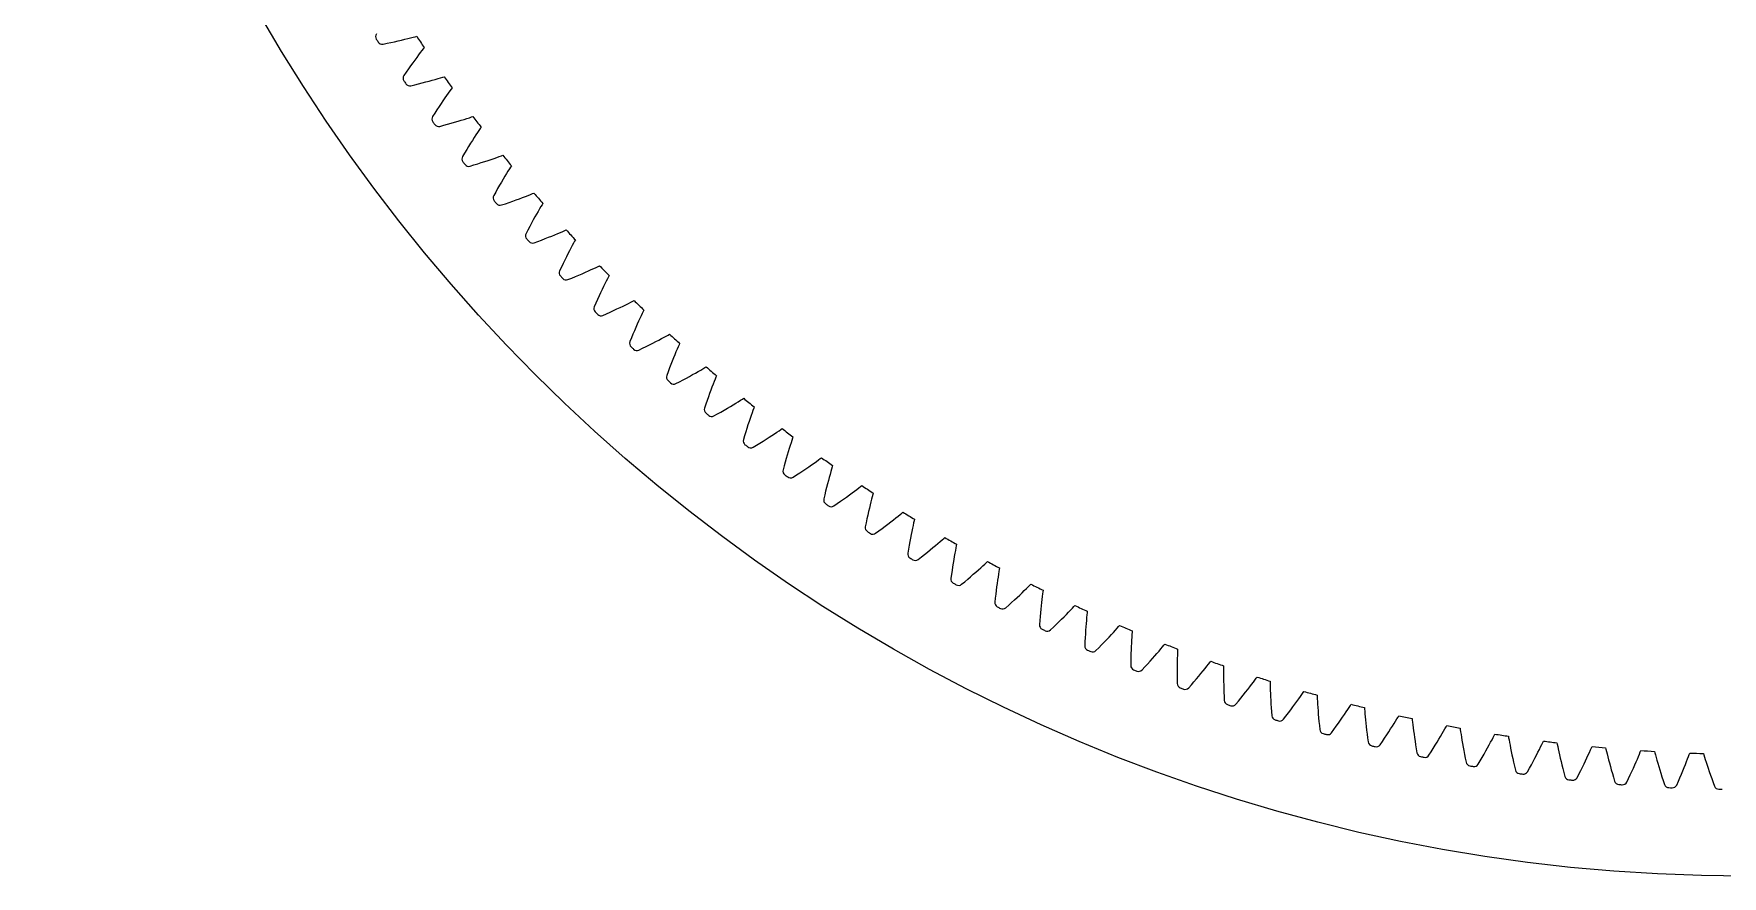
# Model space of a CAD drawing. Header units: millimetres. Extents: x -109 to 109, y -109 to 109.
# Drawn here: x -108.8 to -1.5, y -108.8 to -55.3 of the extents above; entities that cross this region are included whole.
import ezdxf

# ---------------------------------------------------------------- set-up
doc = ezdxf.new("R2010")
doc.units = ezdxf.units.MM

msp = doc.modelspace()

# ---------------------------------------------------------------- linework, layer by layer
at = {"layer": 'fixed_ring'}
for p, q in [((-86.071244, -55.821551), (-85.835709, -55.770318)), ((-85.835709, -55.770318), (-85.609681, -55.719593)), ((-85.609681, -55.719593), (-85.393928, -55.669719)), ((-85.393928, -55.669719), (-85.189444, -55.621109)), ((-85.189444, -55.621109), (-84.997574, -55.574284)), ((-84.997574, -55.574284), (-84.820251, -55.529944)), ((-84.820251, -55.529944), (-84.660538, -55.489113)), ((-84.660538, -55.489113), (-84.524231, -55.453584)), ((-84.524231, -55.453584), (-84.431209, -55.428972)), ((-86.568176, -55.924912), (-86.315672, -55.873003)), ((-86.315672, -55.873003), (-86.071244, -55.821551)), ((-84.427428, -56.771107), (-84.551898, -56.940469)), ((-84.309519, -56.612664), (-84.427428, -56.771107)), ((-84.199568, -56.46665), (-84.309519, -56.612664)), ((-84.099712, -56.335484), (-84.199568, -56.46665)), ((-84.013863, -56.223807), (-84.099712, -56.335484)), ((-83.954938, -56.147737), (-84.013863, -56.223807)), ((-85.098387, -57.710071), (-85.244612, -57.922371)), ((-84.955729, -57.505031), (-85.098387, -57.710071)), ((-84.81674, -57.308096), (-84.955729, -57.505031)), ((-84.681925, -57.119717), (-84.81674, -57.308096)), ((-84.551898, -56.940469), (-84.681925, -57.119717)), ((-84.804908, -58.56426), (-84.554122, -58.5046)), ((-84.554122, -58.5046), (-84.311394, -58.445645)), ((-84.311394, -58.445645), (-84.077549, -58.387183)), ((-84.077549, -58.387183), (-83.85319, -58.329522)), ((-83.85319, -58.329522), (-83.639075, -58.273027)), ((-83.639075, -58.273027), (-83.436185, -58.218142)), ((-83.436185, -58.218142), (-83.245848, -58.165432)), ((-83.245848, -58.165432), (-83.069975, -58.115652)), ((-83.069975, -58.115652), (-82.911594, -58.069922)), ((-82.911594, -58.069922), (-82.776446, -58.030212)), ((-82.776446, -58.030212), (-82.684227, -58.002747)), ((-82.324971, -58.89862), (-82.42074, -59.0328)), ((-82.242601, -58.784353), (-82.324971, -58.89862)), ((-82.186047, -58.706504), (-82.242601, -58.784353)), ((-83.011707, -59.892853), (-83.144566, -60.093975)), ((-82.882757, -59.700412), (-83.011707, -59.892853)), ((-82.758312, -59.517244), (-82.882757, -59.700412)), ((-82.639116, -59.344129), (-82.758312, -59.517244)), ((-82.526142, -59.182131), (-82.639116, -59.344129)), ((-82.42074, -59.0328), (-82.526142, -59.182131)), ((-83.280841, -60.30331), (-83.420459, -60.520012)), ((-83.144566, -60.093975), (-83.280841, -60.30331)), ((-82.961197, -61.148056), (-82.712367, -61.080702)), ((-82.712367, -61.080702), (-82.47157, -61.0143)), ((-82.47157, -61.0143), (-82.239636, -60.948664)), ((-82.239636, -60.948664), (-82.017159, -60.884121)), ((-82.017159, -60.884121), (-81.804886, -60.82106)), ((-81.804886, -60.82106), (-81.603782, -60.759953)), ((-81.603782, -60.759953), (-81.415159, -60.701406)), ((-81.415159, -60.701406), (-81.240902, -60.646233)), ((-81.240902, -60.646233), (-81.084004, -60.595648)), ((-81.084004, -60.595648), (-80.950143, -60.551795)), ((-80.950143, -60.551795), (-80.858813, -60.521503)), ((-80.886224, -62.037564), (-81.00497, -62.224476)), ((-80.772416, -61.86086), (-80.886224, -62.037564)), ((-80.664484, -61.695459), (-80.772416, -61.86086)), ((-80.563731, -61.542953), (-80.664484, -61.695459)), ((-80.472139, -61.405888), (-80.563731, -61.542953)), ((-80.393328, -61.289138), (-80.472139, -61.405888)), ((-80.339198, -61.209585), (-80.393328, -61.289138)), ((-81.384299, -62.839348), (-81.517177, -63.060247)), ((-81.254534, -62.625915), (-81.384299, -62.839348)), ((-81.127933, -62.420797), (-81.254534, -62.625915)), ((-81.00497, -62.224476), (-81.127933, -62.420797)), ((-79.893099, -63.3114), (-79.693973, -63.244129)), ((-79.693973, -63.244129), (-79.507242, -63.179801)), ((-79.507242, -63.179801), (-79.334766, -63.119288)), ((-79.334766, -63.119288), (-79.179501, -63.063895)), ((-79.179501, -63.063895), (-79.047054, -63.015941)), ((-79.047054, -63.015941), (-78.9567, -62.98285)), ((-81.038792, -63.67385), (-80.792154, -63.598864)), ((-80.792154, -63.598864), (-80.553516, -63.525079)), ((-80.553516, -63.525079), (-80.323714, -63.452332)), ((-80.323714, -63.452332), (-80.10333, -63.380968)), ((-80.10333, -63.380968), (-79.893099, -63.3114)), ((-78.829098, -64.318912), (-78.937411, -64.499036)), ((-78.726311, -64.150266), (-78.829098, -64.318912)), ((-78.630302, -63.994729), (-78.726311, -64.150266)), ((-78.542975, -63.854909), (-78.630302, -63.994729)), ((-78.467796, -63.735787), (-78.542975, -63.854909)), ((-78.416142, -63.654605), (-78.467796, -63.735787)), ((-79.410558, -65.315779), (-79.536571, -65.540665)), ((-79.287428, -65.098451), (-79.410558, -65.315779)), ((-79.167203, -64.889532), (-79.287428, -65.098451)), ((-79.050345, -64.689517), (-79.167203, -64.889532)), ((-78.937411, -64.499036), (-79.050345, -64.689517)), ((-77.199892, -65.472323), (-77.068984, -65.420313)), ((-77.068984, -65.420313), (-76.979692, -65.384455)), ((-79.039517, -66.139245), (-78.795305, -66.0567)), ((-78.795305, -66.0567), (-78.559053, -65.9756)), ((-78.559053, -65.9756), (-78.331599, -65.895811)), ((-78.331599, -65.895811), (-78.113518, -65.817695)), ((-78.113518, -65.817695), (-77.905529, -65.741685)), ((-77.905529, -65.741685), (-77.708569, -65.668314)), ((-77.708569, -65.668314), (-77.523907, -65.598266)), ((-77.523907, -65.598266), (-77.353377, -65.532471)), ((-77.353377, -65.532471), (-77.199892, -65.472323)), ((-76.622288, -66.385802), (-76.713462, -66.544222)), ((-76.539308, -66.243359), (-76.622288, -66.385802)), ((-76.467833, -66.121979), (-76.539308, -66.243359)), ((-76.418703, -66.039244), (-76.467833, -66.121979)), ((-77.245113, -67.509237), (-77.361492, -67.730253)), ((-77.131379, -67.296714), (-77.245113, -67.509237)), ((-77.020735, -67.093196), (-77.131379, -67.296714)), ((-76.913721, -66.899328), (-77.020735, -67.093196)), ((-76.811007, -66.715953), (-76.913721, -66.899328)), ((-76.713462, -66.544222), (-76.811007, -66.715953)), ((-77.361492, -67.730253), (-77.48052, -67.958913)), ((-76.965268, -68.541903), (-76.723714, -68.451877)), ((-76.723714, -68.451877), (-76.490071, -68.36354)), ((-76.490071, -68.36354), (-76.265183, -68.276784)), ((-76.265183, -68.276784), (-76.04961, -68.191989)), ((-76.04961, -68.191989), (-75.844061, -68.10961)), ((-75.844061, -68.10961), (-75.649454, -68.030209)), ((-75.649454, -68.030209), (-75.467037, -67.954507)), ((-75.467037, -67.954507), (-75.298614, -67.883492)), ((-75.298614, -67.883492), (-75.147053, -67.818646)), ((-75.147053, -67.818646), (-75.017809, -67.762629)), ((-75.017809, -67.762629), (-74.929664, -67.724039)), ((-74.463039, -68.568974), (-74.541593, -68.713905)), ((-74.395336, -68.44545), (-74.463039, -68.568974)), ((-74.348777, -68.361242), (-74.395336, -68.44545)), ((-75.022391, -69.640062), (-75.129526, -69.855986)), ((-74.918067, -69.433233), (-75.022391, -69.640062)), ((-74.817074, -69.236162), (-74.918067, -69.433233)), ((-74.720055, -69.049711), (-74.817074, -69.236162)), ((-74.627845, -68.875057), (-74.720055, -69.049711)), ((-74.541593, -68.713905), (-74.627845, -68.875057)), ((-75.239044, -70.080482), (-75.350974, -70.312699)), ((-75.129526, -69.855986), (-75.239044, -70.080482)), ((-74.818013, -70.879545), (-74.579346, -70.782122)), ((-74.579346, -70.782122), (-74.348534, -70.686633)), ((-74.348534, -70.686633), (-74.126424, -70.592992)), ((-74.126424, -70.592992), (-73.913565, -70.501599)), ((-73.913565, -70.501599), (-73.71065, -70.412929)), ((-73.71065, -70.412929), (-73.51858, -70.327573)), ((-73.51858, -70.327573), (-73.338581, -70.24629)), ((-73.338581, -70.24629), (-73.172425, -70.170121)), ((-73.172425, -70.170121), (-73.022933, -70.100639)), ((-73.022933, -70.100639), (-72.895476, -70.040668)), ((-72.895476, -70.040668), (-72.808561, -69.999382)), ((-72.25227, -70.703996), (-72.316137, -70.829547)), ((-72.208327, -70.618394), (-72.25227, -70.703996)), ((-72.744334, -71.707409), (-72.842239, -71.917352)), ((-72.649458, -71.50732), (-72.744334, -71.707409)), ((-72.558227, -71.31797), (-72.649458, -71.50732)), ((-72.471439, -71.14056), (-72.558227, -71.31797)), ((-72.39019, -70.976828), (-72.471439, -71.14056)), ((-72.316137, -70.829547), (-72.39019, -70.976828)), ((-73.045227, -72.364235), (-73.149953, -72.599789)), ((-72.942675, -72.136473), (-73.045227, -72.364235)), ((-72.842239, -71.917352), (-72.942675, -72.136473)), ((-72.364235, -73.045227), (-72.136473, -72.942675)), ((-72.136473, -72.942675), (-71.917352, -72.842239)), ((-71.917352, -72.842239), (-71.707409, -72.744334)), ((-71.707409, -72.744334), (-71.50732, -72.649458)), ((-71.50732, -72.649458), (-71.31797, -72.558227)), ((-71.31797, -72.558227), (-71.14056, -72.471439)), ((-71.14056, -72.471439), (-70.976828, -72.39019)), ((-70.976828, -72.39019), (-70.829547, -72.316137)), ((-70.829547, -72.316137), (-70.703996, -72.25227)), ((-70.703996, -72.25227), (-70.618394, -72.208327)), ((-70.040668, -72.895476), (-70.100639, -73.022933)), ((-69.999382, -72.808561), (-70.040668, -72.895476)), ((-72.599789, -73.149953), (-72.364235, -73.045227)), ((-70.501599, -73.913565), (-70.592992, -74.126424)), ((-70.412929, -73.71065), (-70.501599, -73.913565)), ((-70.327573, -73.51858), (-70.412929, -73.71065)), ((-70.24629, -73.338581), (-70.327573, -73.51858)), ((-70.170121, -73.172425), (-70.24629, -73.338581)), ((-70.100639, -73.022933), (-70.170121, -73.172425)), ((-70.782122, -74.579346), (-70.879545, -74.818013)), ((-70.686633, -74.348534), (-70.782122, -74.579346)), ((-70.592992, -74.126424), (-70.686633, -74.348534)), ((-69.855986, -75.129526), (-69.640062, -75.022391)), ((-69.640062, -75.022391), (-69.433233, -74.918067)), ((-69.433233, -74.918067), (-69.236162, -74.817074)), ((-69.236162, -74.817074), (-69.049711, -74.720055)), ((-69.049711, -74.720055), (-68.875057, -74.627845)), ((-68.875057, -74.627845), (-68.713905, -74.541593)), ((-68.713905, -74.541593), (-68.568974, -74.463039)), ((-68.568974, -74.463039), (-68.44545, -74.395336)), ((-68.44545, -74.395336), (-68.361242, -74.348777)), ((-67.762629, -75.017809), (-67.818646, -75.147053)), ((-67.724039, -74.929664), (-67.762629, -75.017809)), ((-70.312699, -75.350974), (-70.080482, -75.239044)), ((-70.080482, -75.239044), (-69.855986, -75.129526)), ((-68.191989, -76.04961), (-68.276784, -76.265183)), ((-68.10961, -75.844061), (-68.191989, -76.04961)), ((-68.030209, -75.649454), (-68.10961, -75.844061)), ((-67.954507, -75.467037), (-68.030209, -75.649454)), ((-67.883492, -75.298614), (-67.954507, -75.467037)), ((-67.818646, -75.147053), (-67.883492, -75.298614)), ((-68.451877, -76.723714), (-68.541903, -76.965268)), ((-68.36354, -76.490071), (-68.451877, -76.723714)), ((-68.276784, -76.265183), (-68.36354, -76.490071)), ((-67.509237, -77.245113), (-67.296714, -77.131379)), ((-67.296714, -77.131379), (-67.093196, -77.020735)), ((-67.093196, -77.020735), (-66.899328, -76.913721)), ((-66.899328, -76.913721), (-66.715953, -76.811007)), ((-66.715953, -76.811007), (-66.544222, -76.713462)), ((-66.544222, -76.713462), (-66.385802, -76.622288)), ((-66.385802, -76.622288), (-66.243359, -76.539308)), ((-66.243359, -76.539308), (-66.121979, -76.467833)), ((-66.121979, -76.467833), (-66.039244, -76.418703)), ((-65.472323, -77.199892), (-65.532471, -77.353377)), ((-65.420313, -77.068984), (-65.472323, -77.199892)), ((-65.384455, -76.979692), (-65.420313, -77.068984)), ((-67.958913, -77.48052), (-67.730253, -77.361492)), ((-67.730253, -77.361492), (-67.509237, -77.245113)), ((-65.817695, -78.113518), (-65.895811, -78.331599)), ((-65.741685, -77.905529), (-65.817695, -78.113518)), ((-65.668314, -77.708569), (-65.741685, -77.905529)), ((-65.598266, -77.523907), (-65.668314, -77.708569)), ((-65.532471, -77.353377), (-65.598266, -77.523907)), ((-66.0567, -78.795305), (-66.139245, -79.039517)), ((-65.9756, -78.559053), (-66.0567, -78.795305)), ((-65.895811, -78.331599), (-65.9756, -78.559053)), ((-65.315779, -79.410558), (-65.098451, -79.287428)), ((-65.098451, -79.287428), (-64.889532, -79.167203)), ((-64.889532, -79.167203), (-64.689517, -79.050345)), ((-64.689517, -79.050345), (-64.499036, -78.937411)), ((-64.499036, -78.937411), (-64.318912, -78.829098)), ((-64.318912, -78.829098), (-64.150266, -78.726311)), ((-64.150266, -78.726311), (-63.994729, -78.630302)), ((-63.994729, -78.630302), (-63.854909, -78.542975)), ((-63.854909, -78.542975), (-63.735787, -78.467796)), ((-63.735787, -78.467796), (-63.654605, -78.416142)), ((-63.119288, -79.334766), (-63.179801, -79.507242)), ((-63.063895, -79.179501), (-63.119288, -79.334766)), ((-63.015941, -79.047054), (-63.063895, -79.179501)), ((-62.98285, -78.9567), (-63.015941, -79.047054)), ((-65.540665, -79.536571), (-65.315779, -79.410558)), ((-63.452332, -80.323714), (-63.525079, -80.553516)), ((-63.380968, -80.10333), (-63.452332, -80.323714)), ((-63.3114, -79.893099), (-63.380968, -80.10333)), ((-63.244129, -79.693973), (-63.3114, -79.893099)), ((-63.179801, -79.507242), (-63.244129, -79.693973)), ((-61.405888, -80.472139), (-61.289138, -80.393328)), ((-61.289138, -80.393328), (-61.209585, -80.339198)), ((-63.598864, -80.792154), (-63.67385, -81.038792)), ((-63.525079, -80.553516), (-63.598864, -80.792154)), ((-63.060247, -81.517177), (-62.839348, -81.384299)), ((-62.839348, -81.384299), (-62.625915, -81.254534)), ((-62.625915, -81.254534), (-62.420797, -81.127933)), ((-62.420797, -81.127933), (-62.224476, -81.00497)), ((-62.224476, -81.00497), (-62.037564, -80.886224)), ((-62.037564, -80.886224), (-61.86086, -80.772416)), ((-61.86086, -80.772416), (-61.695459, -80.664484)), ((-61.695459, -80.664484), (-61.542953, -80.563731)), ((-61.542953, -80.563731), (-61.405888, -80.472139)), ((-60.701406, -81.415159), (-60.759953, -81.603782)), ((-60.646233, -81.240902), (-60.701406, -81.415159)), ((-60.595648, -81.084004), (-60.646233, -81.240902)), ((-60.551795, -80.950143), (-60.595648, -81.084004)), ((-60.521503, -80.858813), (-60.551795, -80.950143)), ((-61.0143, -82.47157), (-61.080702, -82.712367)), ((-60.948664, -82.239636), (-61.0143, -82.47157)), ((-60.884121, -82.017159), (-60.948664, -82.239636)), ((-60.82106, -81.804886), (-60.884121, -82.017159)), ((-60.759953, -81.603782), (-60.82106, -81.804886)), ((-59.344129, -82.639116), (-59.182131, -82.526142)), ((-59.182131, -82.526142), (-59.0328, -82.42074)), ((-59.0328, -82.42074), (-58.89862, -82.324971)), ((-58.89862, -82.324971), (-58.784353, -82.242601)), ((-58.784353, -82.242601), (-58.706504, -82.186047)), ((-61.080702, -82.712367), (-61.148056, -82.961197)), ((-60.520012, -83.420459), (-60.30331, -83.280841)), ((-60.30331, -83.280841), (-60.093975, -83.144566)), ((-60.093975, -83.144566), (-59.892853, -83.011707)), ((-59.892853, -83.011707), (-59.700412, -82.882757)), ((-59.700412, -82.882757), (-59.517244, -82.758312)), ((-59.517244, -82.758312), (-59.344129, -82.639116)), ((-58.273027, -83.639075), (-58.329522, -83.85319)), ((-58.218142, -83.436185), (-58.273027, -83.639075)), ((-58.165432, -83.245848), (-58.218142, -83.436185)), ((-58.115652, -83.069975), (-58.165432, -83.245848)), ((-58.069922, -82.911594), (-58.115652, -83.069975)), ((-58.030212, -82.776446), (-58.069922, -82.911594)), ((-58.002747, -82.684227), (-58.030212, -82.776446)), ((-58.5046, -84.554122), (-58.56426, -84.804908)), ((-58.445645, -84.311394), (-58.5046, -84.554122)), ((-58.387183, -84.077549), (-58.445645, -84.311394)), ((-58.329522, -83.85319), (-58.387183, -84.077549)), ((-57.308096, -84.81674), (-57.119717, -84.681925)), ((-57.119717, -84.681925), (-56.940469, -84.551898)), ((-56.940469, -84.551898), (-56.771107, -84.427428)), ((-56.771107, -84.427428), (-56.612664, -84.309519)), ((-56.612664, -84.309519), (-56.46665, -84.199568)), ((-56.46665, -84.199568), (-56.335484, -84.099712)), ((-56.335484, -84.099712), (-56.223807, -84.013863)), ((-56.223807, -84.013863), (-56.147737, -83.954938)), ((-55.489113, -84.660538), (-55.529944, -84.820251)), ((-55.453584, -84.524231), (-55.489113, -84.660538)), ((-55.428972, -84.431209), (-55.453584, -84.524231)), ((-57.922371, -85.244612), (-57.710071, -85.098387)), ((-57.710071, -85.098387), (-57.505031, -84.955729)), ((-57.505031, -84.955729), (-57.308096, -84.81674)), ((-55.719593, -85.609681), (-55.770318, -85.835709)), ((-55.669719, -85.393928), (-55.719593, -85.609681)), ((-55.621109, -85.189444), (-55.669719, -85.393928)), ((-55.574284, -84.997574), (-55.621109, -85.189444)), ((-55.529944, -84.820251), (-55.574284, -84.997574)), ((-53.846938, -85.898527), (-53.718909, -85.79468)), ((-53.718909, -85.79468), (-53.609929, -85.705432)), ((-53.609929, -85.705432), (-53.53571, -85.644193)), ((-55.873003, -86.315672), (-55.924912, -86.568176)), ((-55.821551, -86.071244), (-55.873003, -86.315672)), ((-55.770318, -85.835709), (-55.821551, -86.071244)), ((-55.269786, -86.987905), (-55.062091, -86.835211)), ((-55.062091, -86.835211), (-54.861541, -86.686307)), ((-54.861541, -86.686307), (-54.66898, -86.54132)), ((-54.66898, -86.54132), (-54.484842, -86.400768)), ((-54.484842, -86.400768), (-54.309683, -86.265282)), ((-54.309683, -86.265282), (-54.144234, -86.135655)), ((-54.144234, -86.135655), (-53.989498, -86.012923)), ((-53.989498, -86.012923), (-53.846938, -85.898527)), ((-52.971315, -86.861896), (-53.013605, -87.06778)), ((-52.930421, -86.668675), (-52.971315, -86.861896)), ((-52.891563, -86.490071), (-52.930421, -86.668675)), ((-52.85567, -86.329175), (-52.891563, -86.490071)), ((-52.824355, -86.191839), (-52.85567, -86.329175)), ((-52.802619, -86.098104), (-52.824355, -86.191839)), ((-53.144507, -87.74945), (-53.188408, -87.995346)), ((-53.100551, -87.512449), (-53.144507, -87.74945)), ((-53.056812, -87.284966), (-53.100551, -87.512449)), ((-53.013605, -87.06778), (-53.056812, -87.284966)), ((-51.798284, -88.037653), (-51.627381, -87.896838)), ((-51.627381, -87.896838), (-51.466002, -87.762177)), ((-51.466002, -87.762177), (-51.315118, -87.634738)), ((-51.315118, -87.634738), (-51.17615, -87.516007)), ((-51.17615, -87.516007), (-51.051379, -87.408266)), ((-51.051379, -87.408266), (-50.945199, -87.315705)), ((-50.945199, -87.315705), (-50.872901, -87.252209)), ((-50.172089, -87.915924), (-50.20301, -88.077849)), ((-50.145019, -87.777689), (-50.172089, -87.915924)), ((-50.126179, -87.683329), (-50.145019, -87.777689)), ((-53.188408, -87.995346), (-53.232516, -88.24933)), ((-52.564775, -88.648685), (-52.36188, -88.489667)), ((-52.36188, -88.489667), (-52.166012, -88.334658)), ((-52.166012, -88.334658), (-51.978006, -88.183809)), ((-51.978006, -88.183809), (-51.798284, -88.037653)), ((-50.343702, -88.877457), (-50.380416, -89.106179)), ((-50.307204, -88.659042), (-50.343702, -88.877457)), ((-50.271274, -88.451954), (-50.307204, -88.659042)), ((-50.23635, -88.257565), (-50.271274, -88.451954)), ((-50.20301, -88.077849), (-50.23635, -88.257565)), ((-48.456817, -89.050472), (-48.335424, -88.93894)), ((-48.335424, -88.93894), (-48.232144, -88.843153)), ((-48.232144, -88.843153), (-48.161836, -88.777461)), ((-50.45336, -89.591552), (-50.489625, -89.846773)), ((-50.417052, -89.34442), (-50.45336, -89.591552)), ((-50.380416, -89.106179), (-50.417052, -89.34442)), ((-49.809904, -90.225376), (-49.612002, -90.060186)), ((-49.612002, -90.060186), (-49.420999, -89.899218)), ((-49.420999, -89.899218), (-49.237729, -89.742651)), ((-49.237729, -89.742651), (-49.062592, -89.59103)), ((-49.062592, -89.59103), (-48.896107, -89.445019)), ((-48.896107, -89.445019), (-48.738951, -89.305452)), ((-48.738951, -89.305452), (-48.592064, -89.173427)), ((-48.592064, -89.173427), (-48.456817, -89.050472)), ((-47.523548, -89.95811), (-47.553084, -90.166206)), ((-47.494627, -89.762738), (-47.523548, -89.95811)), ((-47.466838, -89.58208), (-47.494627, -89.762738)), ((-47.440918, -89.41928), (-47.466838, -89.58208)), ((-47.418117, -89.280276), (-47.440918, -89.41928)), ((-47.402192, -89.185381), (-47.418117, -89.280276)), ((-47.670454, -91.102775), (-47.698842, -91.358992)), ((-47.641774, -90.854642), (-47.670454, -91.102775)), ((-47.612491, -90.615385), (-47.641774, -90.854642)), ((-47.582839, -90.385641), (-47.612491, -90.615385)), ((-47.553084, -90.166206), (-47.582839, -90.385641)), ((-46.450746, -91.216367), (-46.280362, -91.059424)), ((-46.280362, -91.059424), (-46.118451, -90.908355)), ((-46.118451, -90.908355), (-45.965669, -90.764015)), ((-45.965669, -90.764015), (-45.822917, -90.627529)), ((-45.822917, -90.627529), (-45.691521, -90.500468)), ((-45.691521, -90.500468), (-45.57362, -90.38525)), ((-45.57362, -90.38525), (-45.473339, -90.286328)), ((-45.473339, -90.286328), (-45.405086, -90.218502)), ((-44.707853, -91.182765), (-44.730744, -91.378935)), ((-44.68564, -91.001337), (-44.707853, -91.182765)), ((-44.664745, -90.837816), (-44.68564, -91.001337)), ((-44.646236, -90.698176), (-44.664745, -90.837816)), ((-44.633241, -90.602835), (-44.646236, -90.698176)), ((-47.007784, -91.716482), (-46.815063, -91.545276)), ((-46.815063, -91.545276), (-46.629108, -91.378503)), ((-46.629108, -91.378503), (-46.450746, -91.216367)), ((-44.799404, -92.038637), (-44.821304, -92.278683)), ((-44.77684, -91.808089), (-44.799404, -92.038637)), ((-44.753857, -91.587842), (-44.77684, -91.808089)), ((-44.730744, -91.378935), (-44.753857, -91.587842)), ((-43.29705, -92.285459), (-43.148785, -92.136483)), ((-43.148785, -92.136483), (-43.010304, -91.995666)), ((-43.010304, -91.995666), (-42.882883, -91.864618)), ((-42.882883, -91.864618), (-42.768586, -91.745825)), ((-42.768586, -91.745825), (-42.671399, -91.643861)), ((-42.671399, -91.643861), (-42.605268, -91.573966)), ((-41.846206, -92.170187), (-41.862055, -92.334274)), ((-41.832006, -92.030043), (-41.846206, -92.170187)), ((-41.821953, -91.934348), (-41.832006, -92.030043)), ((-44.842329, -92.527581), (-44.862814, -92.784551)), ((-44.821304, -92.278683), (-44.842329, -92.527581)), ((-44.161075, -93.120591), (-43.973717, -92.943531)), ((-43.973717, -92.943531), (-43.792987, -92.77111)), ((-43.792987, -92.77111), (-43.619702, -92.603558)), ((-43.619702, -92.603558), (-43.454232, -92.441443)), ((-43.454232, -92.441443), (-43.29705, -92.285459)), ((-41.928368, -93.143452), (-41.943821, -93.374586)), ((-41.912178, -92.922602), (-41.928368, -93.143452)), ((-41.895509, -92.713081), (-41.912178, -92.922602)), ((-41.87867, -92.5163), (-41.895509, -92.713081)), ((-41.862055, -92.334274), (-41.87867, -92.5163)), ((-40.290972, -93.421554), (-40.156893, -93.276539)), ((-40.156893, -93.276539), (-40.033568, -93.14163)), ((-40.033568, -93.14163), (-39.922983, -93.019373)), ((-39.922983, -93.019373), (-39.828983, -92.914464)), ((-39.828983, -92.914464), (-39.765035, -92.842566)), ((-38.978095, -93.274614), (-38.987973, -93.415129)), ((-38.970994, -93.178654), (-38.978095, -93.274614)), ((-41.971669, -93.864619), (-41.984231, -94.122098)), ((-41.958319, -93.615191), (-41.971669, -93.864619)), ((-41.943821, -93.374586), (-41.958319, -93.615191)), ((-41.272476, -94.436368), (-41.09066, -94.253623)), ((-41.09066, -94.253623), (-40.915325, -94.075718)), ((-40.915325, -94.075718), (-40.747282, -93.902909)), ((-40.747282, -93.902909), (-40.586883, -93.735775)), ((-40.586883, -93.735775), (-40.434579, -93.575025)), ((-40.434579, -93.575025), (-40.290972, -93.421554)), ((-39.040124, -94.390462), (-39.048452, -94.621962)), ((-39.030743, -94.169218), (-39.040124, -94.390462)), ((-39.020534, -93.959284), (-39.030743, -94.169218)), ((-39.009763, -93.762077), (-39.020534, -93.959284)), ((-38.998761, -93.579626), (-39.009763, -93.762077)), ((-38.987973, -93.415129), (-38.998761, -93.579626)), ((-37.265391, -94.468933), (-37.146279, -94.33029)), ((-37.146279, -94.33029), (-37.039512, -94.204686)), ((-37.039512, -94.204686), (-36.948786, -94.096933)), ((-36.948786, -94.096933), (-36.887083, -94.023099)), ((-36.083069, -94.334576), (-36.087211, -94.430709)), ((-39.061196, -95.112621), (-39.065823, -95.370364)), ((-39.055533, -94.862901), (-39.061196, -95.112621)), ((-39.048452, -94.621962), (-39.055533, -94.862901)), ((-38.344728, -95.662567), (-38.168626, -95.474309)), ((-38.168626, -95.474309), (-37.998852, -95.29109)), ((-37.998852, -95.29109), (-37.836211, -95.113188)), ((-37.836211, -95.113188), (-37.681035, -94.941194)), ((-37.681035, -94.941194), (-37.533754, -94.77583)), ((-37.533754, -94.77583), (-37.39494, -94.618009)), ((-37.39494, -94.618009), (-37.265391, -94.468933)), ((-36.112285, -95.32651), (-36.114848, -95.547938)), ((-36.108546, -95.116361), (-36.112285, -95.32651)), ((-36.103853, -94.918916), (-36.108546, -95.116361)), ((-36.098474, -94.736212), (-36.103853, -94.918916)), ((-36.092757, -94.571461), (-36.098474, -94.736212)), ((-36.087211, -94.430709), (-36.092757, -94.571461)), ((-34.33854, -95.571718), (-34.223754, -95.429473)), ((-34.223754, -95.429473), (-34.120906, -95.300641)), ((-34.120906, -95.300641), (-34.033542, -95.190145)), ((-34.033542, -95.190145), (-33.974142, -95.114445)), ((-33.160916, -95.401015), (-33.162097, -95.49723)), ((-36.114848, -95.547938), (-36.116043, -95.779584)), ((-36.116043, -95.779584), (-36.115702, -96.020626)), ((-36.115702, -96.020626), (-36.113672, -96.270403)), ((-36.113672, -96.270403), (-36.110359, -96.528166)), ((-35.210386, -96.604433), (-35.046335, -96.416072)), ((-35.046335, -96.416072), (-34.88925, -96.233246)), ((-34.88925, -96.233246), (-34.739444, -96.056555)), ((-34.739444, -96.056555), (-34.597325, -95.886734)), ((-34.597325, -95.886734), (-34.463438, -95.724713)), ((-34.463438, -95.724713), (-34.33854, -95.571718)), ((-33.163305, -95.638086), (-33.163946, -95.802935)), ((-33.163946, -95.802935), (-33.163696, -95.985718)), ((-33.163696, -95.985718), (-33.162306, -96.183214)), ((-33.162097, -95.49723), (-33.163305, -95.638086)), ((-33.162306, -96.183214), (-33.159572, -96.393378)), ((-33.159572, -96.393378), (-33.155315, -96.61478)), ((-31.379117, -96.583848), (-31.268766, -96.438135)), ((-31.268766, -96.438135), (-31.169934, -96.306197)), ((-31.169934, -96.306197), (-31.086014, -96.193063)), ((-31.086014, -96.193063), (-31.028973, -96.11557)), ((-30.207309, -96.37696), (-30.205526, -96.473166)), ((-30.205526, -96.473166), (-30.202396, -96.613993)), ((-35.380607, -96.798024), (-35.210386, -96.604433)), ((-33.155315, -96.61478), (-33.149376, -96.846354)), ((-33.149376, -96.846354), (-33.141612, -97.087271)), ((-33.141612, -97.087271), (-33.131891, -97.336866)), ((-33.131891, -97.336866), (-33.120642, -97.594405)), ((-32.218747, -97.642921), (-32.060575, -97.449598)), ((-32.060575, -97.449598), (-31.909194, -97.262021)), ((-31.909194, -97.262021), (-31.7649, -97.0808)), ((-31.7649, -97.0808), (-31.628078, -96.906683)), ((-31.628078, -96.906683), (-31.499244, -96.740616)), ((-31.499244, -96.740616), (-31.379117, -96.583848)), ((-30.202396, -96.613993), (-30.19796, -96.778783)), ((-30.19796, -96.778783), (-30.192081, -96.961471)), ((-30.192081, -96.961471), (-30.18461, -97.158831)), ((-30.18461, -97.158831), (-30.175406, -97.368812)), ((-30.175406, -97.368812), (-30.164332, -97.589977)), ((-30.164332, -97.589977), (-30.151265, -97.821258)), ((-28.505172, -97.664755), (-28.38993, -97.504362)), ((-28.38993, -97.504362), (-28.284118, -97.35532)), ((-28.284118, -97.35532), (-28.189396, -97.2204)), ((-28.189396, -97.2204), (-28.109, -97.104736)), ((-28.109, -97.104736), (-28.054372, -97.025523)), ((-27.225048, -97.261487), (-27.220303, -97.357592)), ((-27.220303, -97.357592), (-27.212838, -97.498255)), ((-27.212838, -97.498255), (-27.20333, -97.662831)), ((-32.382926, -97.841663), (-32.218747, -97.642921)), ((-30.151265, -97.821258), (-30.136085, -98.061822)), ((-30.136085, -98.061822), (-30.118683, -98.311)), ((-30.118683, -98.311), (-30.099508, -98.56807)), ((-29.354528, -98.792493), (-29.196547, -98.588789)), ((-29.196547, -98.588789), (-29.044403, -98.390687)), ((-29.044403, -98.390687), (-28.89887, -98.198537)), ((-28.89887, -98.198537), (-28.760226, -98.012959)), ((-28.760226, -98.012959), (-28.628831, -97.834711)), ((-28.628831, -97.834711), (-28.505172, -97.664755)), ((-27.20333, -97.662831), (-27.191827, -97.845251)), ((-27.191827, -97.845251), (-27.178283, -98.042287)), ((-27.178283, -98.042287), (-27.162616, -98.251885)), ((-27.162616, -98.251885), (-27.144737, -98.472605)), ((-27.144737, -98.472605), (-27.124553, -98.703374)), ((-25.72827, -98.852146), (-25.602427, -98.669936)), ((-25.602427, -98.669936), (-25.48406, -98.496253)), ((-25.48406, -98.496253), (-25.373812, -98.332387)), ((-25.373812, -98.332387), (-25.272641, -98.180158)), ((-25.272641, -98.180158), (-25.182118, -98.042385)), ((-25.182118, -98.042385), (-25.105322, -97.924299)), ((-25.105322, -97.924299), (-25.05316, -97.843442)), ((-24.216963, -98.053754), (-24.20926, -98.149668)), ((-24.20926, -98.149668), (-24.197467, -98.290034)), ((-24.197467, -98.290034), (-24.182895, -98.45424)), ((-24.182895, -98.45424), (-24.165781, -98.636219)), ((-24.165781, -98.636219), (-24.146174, -98.832745)), ((-22.150954, -98.77137), (-22.077831, -98.650975)), ((-22.077831, -98.650975), (-22.028183, -98.56855)), ((-27.124553, -98.703374), (-27.101973, -98.943356)), ((-27.101973, -98.943356), (-27.076905, -99.191879)), ((-27.076905, -99.191879), (-27.049823, -99.448238)), ((-26.298285, -99.649612), (-26.146652, -99.44114)), ((-26.146652, -99.44114), (-26.000681, -99.238446)), ((-26.000681, -99.238446), (-25.861134, -99.041906)), ((-25.861134, -99.041906), (-25.72827, -98.852146)), ((-24.146174, -98.832745), (-24.124061, -99.04176)), ((-24.124061, -99.04176), (-24.099393, -99.261825)), ((-24.099393, -99.261825), (-24.072113, -99.491863)), ((-24.072113, -99.491863), (-24.042152, -99.731036)), ((-24.042152, -99.731036), (-24.009443, -99.97867)), ((-22.798868, -99.791327), (-22.67191, -99.597566)), ((-22.67191, -99.597566), (-22.551738, -99.411567)), ((-22.551738, -99.411567), (-22.438776, -99.234321)), ((-22.438776, -99.234321), (-22.333626, -99.067138)), ((-22.333626, -99.067138), (-22.237191, -98.911865)), ((-22.237191, -98.911865), (-22.150954, -98.77137)), ((-21.185906, -98.753012), (-21.175253, -98.848643)), ((-21.175253, -98.848643), (-21.159144, -98.98858)), ((-21.159144, -98.98858), (-21.139522, -99.152258)), ((-21.139522, -99.152258), (-21.116811, -99.333625)), ((-21.116811, -99.333625), (-21.091162, -99.529453)), ((-21.091162, -99.529453), (-21.062622, -99.737689)), ((-21.062622, -99.737689), (-21.03119, -99.956889)), ((-19.372207, -99.87826), (-19.272256, -99.707918)), ((-19.272256, -99.707918), (-19.180648, -99.549749)), ((-19.180648, -99.549749), (-19.098778, -99.406665)), ((-19.098778, -99.406665), (-19.029397, -99.284075)), ((-19.029397, -99.284075), (-18.982311, -99.200161)), ((-18.134753, -99.358597), (-18.121161, -99.453854)), ((-18.121161, -99.453854), (-18.100749, -99.593229)), ((-18.100749, -99.593229), (-18.076096, -99.756225)), ((-18.076096, -99.756225), (-18.047811, -99.936806)), ((-15.962913, -99.822998), (-15.918434, -99.737673)), ((-24.009443, -99.97867), (-23.97448, -100.234072)), ((-23.217096, -100.412207), (-23.071956, -100.199165)), ((-23.071956, -100.199165), (-22.932296, -99.992072)), ((-22.932296, -99.992072), (-22.798868, -99.791327)), ((-21.03119, -99.956889), (-20.996838, -100.185978)), ((-20.996838, -100.185978), (-20.959527, -100.424115)), ((-20.959527, -100.424115), (-20.919207, -100.670624)), ((-20.919207, -100.670624), (-20.876395, -100.924829)), ((-19.975374, -100.862144), (-19.842158, -100.650849)), ((-19.842158, -100.650849), (-19.714975, -100.446091)), ((-19.714975, -100.446091), (-19.594045, -100.248511)), ((-19.594045, -100.248511), (-19.479657, -100.0589)), ((-19.479657, -100.0589), (-19.372207, -99.87826)), ((-18.047811, -99.936806), (-18.016144, -100.131752)), ((-18.016144, -100.131752), (-17.981205, -100.33901)), ((-17.981205, -100.33901), (-17.943037, -100.557138)), ((-17.943037, -100.557138), (-17.901647, -100.78506)), ((-17.901647, -100.78506), (-17.857019, -101.021935)), ((-16.612381, -101.005575), (-16.497593, -100.804365)), ((-16.497593, -100.804365), (-16.389099, -100.611322)), ((-16.389099, -100.611322), (-16.287262, -100.427458)), ((-16.287262, -100.427458), (-16.192604, -100.254118)), ((-16.192604, -100.254118), (-16.10591, -100.093204)), ((-16.10591, -100.093204), (-16.028486, -99.947666)), ((-16.028486, -99.947666), (-15.962913, -99.822998)), ((-15.066398, -99.869934), (-15.049879, -99.964727)), ((-15.049879, -99.964727), (-15.025185, -100.103407)), ((-15.025185, -100.103407), (-14.995524, -100.265567)), ((-14.995524, -100.265567), (-14.961692, -100.445191)), ((-14.961692, -100.445191), (-14.924036, -100.639069)), ((-14.924036, -100.639069), (-14.882731, -100.845153)), ((-13.186868, -100.881394), (-13.097593, -100.705222)), ((-13.097593, -100.705222), (-13.015895, -100.541714)), ((-13.015895, -100.541714), (-12.94299, -100.393861)), ((-12.94299, -100.393861), (-12.881287, -100.267233)), ((-12.881287, -100.267233), (-12.839456, -100.180579)), ((-11.983752, -100.286538), (-11.964321, -100.380778)), ((-11.964321, -100.380778), (-11.935368, -100.518632)), ((-11.935368, -100.518632), (-11.900728, -100.679801)), ((-11.900728, -100.679801), (-11.86138, -100.858298)), ((-9.913534, -100.894854), (-9.845216, -100.744826)), ((-9.845216, -100.744826), (-9.787442, -100.616358)), ((-9.787442, -100.616358), (-9.7483, -100.528457)), ((-8.889739, -100.608014), (-8.867415, -100.701611)), ((-8.867415, -100.701611), (-8.834231, -100.838508)), ((-8.834231, -100.838508), (-8.794643, -100.998535)), ((-6.684313, -100.870043), (-6.647897, -100.780978)), ((-5.787293, -100.834058), (-5.762097, -100.926923)), ((-20.113885, -101.079555), (-19.975374, -100.862144)), ((-17.857019, -101.021935), (-17.809128, -101.267086)), ((-17.809128, -101.267086), (-17.758508, -101.519852)), ((-16.991595, -101.651024), (-16.859844, -101.42945)), ((-16.859844, -101.42945), (-16.733198, -101.214153)), ((-16.733198, -101.214153), (-16.612381, -101.005575)), ((-14.882731, -100.845153), (-14.837864, -101.062003)), ((-14.837864, -101.062003), (-14.789474, -101.288542)), ((-14.789474, -101.288542), (-14.737574, -101.523931)), ((-14.737574, -101.523931), (-14.682155, -101.76749)), ((-14.682155, -101.76749), (-14.623775, -102.018577)), ((-13.853187, -102.12607), (-13.728322, -101.900544)), ((-13.728322, -101.900544), (-13.608366, -101.681448)), ((-13.608366, -101.681448), (-13.49403, -101.469249)), ((-13.49403, -101.469249), (-13.385492, -101.2646)), ((-13.385492, -101.2646), (-13.282994, -101.068307)), ((-13.282994, -101.068307), (-13.186868, -100.881394)), ((-11.86138, -100.858298), (-11.817772, -101.050925)), ((-11.817772, -101.050925), (-11.77014, -101.255639)), ((-11.77014, -101.255639), (-11.718616, -101.471004)), ((-11.718616, -101.471004), (-11.663273, -101.695946)), ((-11.663273, -101.695946), (-11.604149, -101.929624)), ((-10.470626, -102.052293), (-10.362878, -101.836674)), ((-10.362878, -101.836674), (-10.260694, -101.628779)), ((-10.260694, -101.628779), (-10.16429, -101.429423)), ((-10.16429, -101.429423), (-10.073965, -101.239638)), ((-10.073965, -101.239638), (-9.990158, -101.060801)), ((-9.990158, -101.060801), (-9.913534, -100.894854)), ((-8.794643, -100.998535), (-8.749817, -101.175735)), ((-8.749817, -101.175735), (-8.700298, -101.366927)), ((-8.700298, -101.366927), (-8.646384, -101.570077)), ((-8.646384, -101.570077), (-8.588253, -101.783754)), ((-8.588253, -101.783754), (-8.526009, -102.006885)), ((-7.221897, -102.1075), (-7.126164, -101.896557)), ((-7.126164, -101.896557), (-7.035944, -101.694327)), ((-7.035944, -101.694327), (-6.951507, -101.501851)), ((-6.951507, -101.501851), (-6.873246, -101.320517)), ((-6.873246, -101.320517), (-6.80177, -101.152289)), ((-6.80177, -101.152289), (-6.738104, -101.000229)), ((-6.738104, -101.000229), (-6.684313, -100.870043)), ((-5.762097, -100.926923), (-5.724713, -101.062733)), ((-5.724713, -101.062733), (-5.680216, -101.221464)), ((-5.680216, -101.221464), (-5.629955, -101.397201)), ((-5.629955, -101.397201), (-5.574571, -101.586777)), ((-5.574571, -101.586777), (-5.514427, -101.788171)), ((-5.514427, -101.788171), (-5.449743, -101.999956)), ((-3.984873, -102.067681), (-3.900924, -101.862767)), ((-3.900924, -101.862767), (-3.822455, -101.667782)), ((-3.822455, -101.667782), (-3.749815, -101.484125)), ((-3.749815, -101.484125), (-3.683553, -101.313776)), ((-3.683553, -101.313776), (-3.6246, -101.159827)), ((-3.6246, -101.159827), (-3.574844, -101.028046)), ((-3.574844, -101.028046), (-3.541188, -100.937902)), ((-2.679357, -100.964454), (-2.651314, -101.0565)), ((-2.651314, -101.0565), (-2.609765, -101.191094)), ((-2.609765, -101.191094), (-2.560401, -101.34838)), ((-2.560401, -101.34838), (-2.504752, -101.522485)), ((-2.504752, -101.522485), (-2.443556, -101.710266)), ((-2.443556, -101.710266), (-2.377239, -101.909712)), ((-2.377239, -101.909712), (-2.306064, -102.119404)), ((-11.604149, -101.929624), (-11.541256, -102.171362)), ((-11.541256, -102.171362), (-11.475171, -102.420532)), ((-10.701638, -102.504243), (-10.583778, -102.274979)), ((-10.583778, -102.274979), (-10.470626, -102.052293)), ((-8.526009, -102.006885), (-8.459716, -102.238632)), ((-8.459716, -102.238632), (-8.389409, -102.478317)), ((-8.389409, -102.478317), (-8.315683, -102.725334)), ((-7.539938, -102.785185), (-7.429194, -102.5524)), ((-7.429194, -102.5524), (-7.322953, -102.326336)), ((-7.322953, -102.326336), (-7.221897, -102.1075)), ((-5.449743, -101.999956), (-5.380657, -102.221064)), ((-5.380657, -102.221064), (-5.307259, -102.450659)), ((-5.307259, -102.450659), (-5.229604, -102.688066)), ((-5.229604, -102.688066), (-5.148306, -102.932696)), ((-4.371087, -102.968629), (-4.267564, -102.732544)), ((-4.267564, -102.732544), (-4.168335, -102.503315)), ((-4.168335, -102.503315), (-4.074065, -102.281471)), ((-4.074065, -102.281471), (-3.984873, -102.067681)), ((-2.306064, -102.119404), (-2.230202, -102.33828)), ((-2.230202, -102.33828), (-2.149768, -102.565506)), ((-2.149768, -102.565506), (-2.064839, -102.800409)), ((-2.064839, -102.800409), (-1.976046, -103.042419))]:
    msp.add_line(p, q, dxfattribs=at)
for centre, radius, start, end in [((-86.744283, -55.444854), 0.3, 144.298867, 212.585733), ((0, 0), 103.25, 212.585733, 212.708385), ((0, 0), 101, 213.284843, 213.77398), ((-86.625395, -55.630419), 0.3, 212.708385, 280.995251), ((-84.995715, -58.089853), 0.3, 146.063572, 214.350439), ((0, 0), 103.25, 214.350439, 214.473091), ((-84.871168, -58.271669), 0.3, 214.473091, 282.759957), ((0, 0), 101, 215.049549, 215.538686), ((-83.166523, -60.67975), 0.3, 147.828278, 216.115144), ((0, 0), 103.25, 216.115144, 216.237797), ((-83.036436, -60.857644), 0.3, 216.237797, 284.524663), ((0, 0), 101, 216.814255, 217.303392), ((-81.258442, -63.212088), 0.3, 149.592984, 217.87985), ((0, 0), 101, 218.578961, 219.068098), ((0, 0), 103.25, 217.87985, 218.002503), ((-81.122938, -63.385892), 0.3, 218.002503, 286.289369), ((0, 0), 101, 220.343667, 220.832804), ((-79.273283, -65.684467), 0.3, 151.35769, 219.644556), ((0, 0), 103.25, 219.644556, 219.767209), ((-79.132491, -65.854015), 0.3, 219.767209, 288.054075), ((-77.212928, -68.094539), 0.3, 153.122396, 221.409262), ((0, 0), 103.25, 221.409262, 221.531914), ((-77.066982, -68.259672), 0.3, 221.531914, 289.818781), ((0, 0), 101, 222.108373, 222.59751), ((-75.079332, -70.44002), 0.3, 154.887102, 223.173968), ((0, 0), 103.25, 223.173968, 223.29662), ((0, 0), 101, 223.873079, 224.362216), ((-74.92837, -70.60058), 0.3, 223.29662, 291.583486), ((-72.874519, -72.718684), 0.3, 156.651808, 224.938674), ((0, 0), 103.25, 224.938674, 225.061326), ((0, 0), 101, 225.637784, 226.126921), ((-72.718684, -72.874519), 0.3, 225.061326, 293.348192), ((-70.60058, -74.92837), 0.3, 158.416514, 226.70338), ((0, 0), 101, 227.40249, 227.891627), ((0, 0), 103.25, 226.70338, 226.826032), ((-70.44002, -75.079332), 0.3, 226.826032, 295.112898), ((-68.259672, -77.066982), 0.3, 160.181219, 228.468086), ((0, 0), 101, 229.167196, 229.656333), ((0, 0), 103.25, 228.468086, 228.590738), ((-68.094539, -77.212928), 0.3, 228.590738, 296.877604), ((-65.854015, -79.132491), 0.3, 161.945925, 230.232791), ((0, 0), 103.25, 230.232791, 230.355444), ((0, 0), 101, 230.931902, 231.421039), ((-65.684467, -79.273283), 0.3, 230.355444, 298.64231), ((0, 0), 101, 232.696608, 233.185745), ((-63.385892, -81.122938), 0.3, 163.710631, 231.997497), ((0, 0), 103.25, 231.997497, 232.12015), ((-63.212088, -81.258442), 0.3, 232.12015, 300.407016), ((0, 0), 101, 234.461314, 234.950451), ((-60.857644, -83.036436), 0.3, 165.475337, 233.762203), ((0, 0), 103.25, 233.762203, 233.884856), ((-60.67975, -83.166523), 0.3, 233.884856, 302.171722), ((0, 0), 101, 236.22602, 236.715157), ((-58.271669, -84.871168), 0.3, 167.240043, 235.526909), ((0, 0), 103.25, 235.526909, 235.649561), ((-58.089853, -84.995715), 0.3, 235.649561, 303.936428), ((0, 0), 101, 237.990726, 238.479863), ((-55.630419, -86.625395), 0.3, 169.004749, 237.291615), ((0, 0), 103.25, 237.291615, 237.414267), ((-55.444854, -86.744283), 0.3, 237.414267, 305.701133), ((0, 0), 101, 239.755431, 240.244569), ((-52.9364, -88.297452), 0.3, 170.769455, 239.056321), ((0, 0), 103.25, 239.056321, 239.178973), ((-52.747262, -88.41057), 0.3, 239.178973, 307.465839), ((0, 0), 101, 241.520137, 242.009274), ((-50.192168, -89.885754), 0.3, 172.534161, 240.821027), ((0, 0), 103.25, 240.821027, 240.943679), ((-49.999636, -89.992993), 0.3, 240.943679, 309.230545), ((0, 0), 101, 243.284843, 243.77398), ((-47.400326, -91.388793), 0.3, 174.298867, 242.585733), ((0, 0), 103.25, 242.585733, 242.708385), ((-47.204583, -91.490053), 0.3, 242.708385, 310.995251), ((0, 0), 101, 245.049549, 245.538686), ((-44.563522, -92.805145), 0.3, 176.063572, 244.350439), ((0, 0), 103.25, 244.350439, 244.473091), ((-44.364753, -92.900329), 0.3, 244.473091, 312.759957), ((0, 0), 101, 246.814255, 247.303392), ((-41.684446, -94.133466), 0.3, 177.828278, 246.115144), ((0, 0), 101, 248.578961, 249.068098), ((0, 0), 103.25, 246.115144, 246.237797), ((-41.482841, -94.222484), 0.3, 246.237797, 314.524663), ((-38.765831, -95.372495), 0.3, 179.592984, 247.87985), ((0, 0), 101, 250.343667, 250.832804), ((0, 0), 103.25, 247.87985, 248.002503), ((-38.561579, -95.455262), 0.3, 248.002503, 316.289369), ((-35.810443, -96.521058), 0.3, 181.35769, 249.644556), ((0, 0), 101, 252.108373, 252.59751), ((0, 0), 103.25, 249.644556, 249.767209), ((-35.60374, -96.597496), 0.3, 249.767209, 318.054075), ((-32.821088, -97.578065), 0.3, 183.122396, 251.409262), ((0, 0), 101, 253.873079, 254.362216), ((0, 0), 103.25, 251.409262, 251.531914), ((-32.612128, -97.648101), 0.3, 251.531914, 319.818781), ((-29.800599, -98.542513), 0.3, 184.887102, 253.173968), ((0, 0), 101, 255.637784, 256.126921), ((0, 0), 101, 257.40249, 257.891627), ((0, 0), 103.25, 253.173968, 253.29662), ((-29.589582, -98.606081), 0.3, 253.29662, 321.583486), ((-26.751843, -99.413487), 0.3, 186.651808, 254.938674), ((0, 0), 103.25, 254.938674, 255.061326), ((-26.538968, -99.470527), 0.3, 255.061326, 323.348192), ((0, 0), 101, 259.167196, 259.656333), ((0, 0), 101, 260.931902, 261.421039), ((-23.677711, -100.190162), 0.3, 188.416514, 256.70338), ((0, 0), 103.25, 256.70338, 256.826032), ((-23.463181, -100.240619), 0.3, 256.826032, 325.112898), ((0, 0), 101, 262.696608, 263.185745), ((0, 0), 101, 264.461314, 264.950451), ((0, 0), 101, 266.22602, 266.715157), ((-20.581119, -100.8718), 0.3, 190.181219, 258.468086), ((0, 0), 103.25, 258.468086, 258.590738), ((-20.365137, -100.915627), 0.3, 258.590738, 326.877604), ((-17.465005, -101.457755), 0.3, 191.945925, 260.232791), ((0, 0), 103.25, 260.232791, 260.355444), ((-17.247775, -101.49491), 0.3, 260.355444, 328.64231), ((0, 0), 101, 267.990726, 268.479863), ((-14.332324, -101.947472), 0.3, 193.710631, 261.997497), ((0, 0), 103.25, 261.997497, 262.12015), ((-14.114053, -101.977919), 0.3, 262.12015, 330.407016), ((-11.186048, -102.340485), 0.3, 195.475337, 263.762203), ((0, 0), 103.25, 263.762203, 263.884856), ((-10.966943, -102.364196), 0.3, 263.884856, 332.171722), ((-8.029161, -102.636422), 0.3, 197.240043, 265.526909), ((0, 0), 103.25, 265.526909, 265.649561), ((-7.809431, -102.653374), 0.3, 265.649561, 333.936428), ((-4.864659, -102.835002), 0.3, 199.004749, 267.291615), ((-4.64451, -102.84518), 0.3, 267.414267, 335.701133), ((0, 0), 103.25, 267.291615, 267.414267), ((-1.695542, -102.936037), 0.3, 200.769455, 269.056321), ((0, 0), 103.25, 269.056321, 269.178973)]:
    msp.add_arc(centre, radius, start, end, dxfattribs=at)
at = {"layer": 'outer'}
msp.add_circle((0, 0), 108.759662, dxfattribs=at)

doc.saveas('drawing.dxf')
